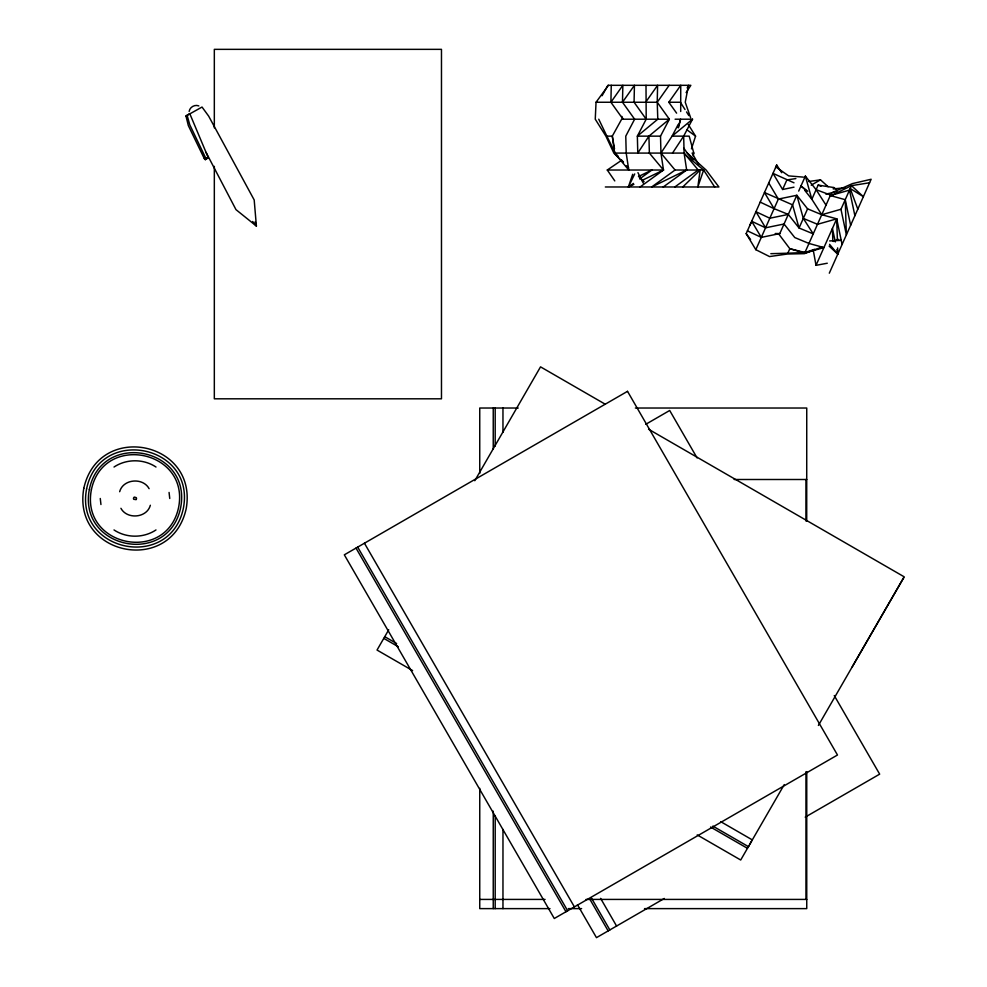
<?xml version="1.0" encoding="UTF-8"?>
<svg xmlns="http://www.w3.org/2000/svg" width="987" height="987" viewBox="0 0 987 987"><rect width="100%" height="100%" fill="white"/><g stroke="black" fill="none" stroke-linecap="round" stroke-linejoin="round"><path stroke-width="1.48" d="M621.835 116.38L623.044 119.205L610.904 102.253L611.261 85.314M640.082 186.975L663.498 170.023L660.945 153.084L660.513 136.144L669.371 119.205L621.662 119.205L612.298 136.144L614.63 153.084L628.756 170.023L626.202 153.084L625.77 136.144L634.629 119.205L622.489 102.253L622.846 85.314L610.904 102.253M645.646 102.253L657.589 85.314L657.231 102.253L669.371 119.205L648.928 136.144L637.787 153.084L637.355 136.144L646.201 119.205L646.004 85.314M608.461 85.314L596.037 102.253L595.26 119.205L605.895 136.144L613.852 153.084L623.328 162.621M693.207 155.909L693.799 153.084L689.197 136.144L672.085 136.144L660.945 153.084L675.071 170.023L703.632 170.023L714.674 186.975M678.476 127.668L680.598 119.205L677.983 127.668M189.146 111.42C189.788 107.089 194.772 104.252 198.831 105.917M691.443 148.852L695.564 136.144L688.223 124.411M632.704 174.267L628.361 186.975L634.715 173.934M206.542 158.648L208.282 157.698L189.738 113.567L185.975 116.022L188.332 125.571L204.297 158.574L205.308 159.647L206.542 158.648L204.297 158.574M119.661 491.711C123.067 478.88 142.967 477.252 149.099 488.676M150.345 505.258C146.952 518.089 127.039 519.717 120.92 508.293M749.997 225.061L751.132 222.482M775.572 167.593L776.72 165.014L781.692 172.713M750.564 239.496L746.172 233.635L776.72 165.014M746.172 233.635L755.82 249.686L769.539 256.571L787.478 254.017L804.417 253.659L821.937 247.009M755.82 249.686L761.076 237.879M842.096 244.455L836.705 218.843L821.764 214.722L807.588 208.837L796.83 195.278L778.348 199.078L761.298 237.386L747.418 230.847M793.992 182.805L772.994 173.379L782.617 189.492L786.873 179.918L795.867 178.585M804.849 177.265L805.367 176.118L816.113 189.677L826.02 205.136M798.693 191.096L805.367 176.118L811.845 199.263L821.764 214.722L840.973 209.269L851.485 185.655L869.572 182.755M807.588 208.837L799.051 227.997L813.226 233.87L803.319 218.411L796.83 195.278L779.274 234.721L789.834 248.712L804.701 253.03L823.911 247.577L808.97 243.444L794.794 237.571L784.036 224.012L765.554 227.812L751.675 221.273L761.298 237.386L779.779 233.586L775.227 233.524M770.835 253.684L787.836 253.203L789.834 248.712L804.936 252.512L814.781 249.242M836.162 189.208L833.855 187.542L818.149 185.112L811.845 199.263L804.676 190.22M804.701 253.03L830.511 195.044L816.113 189.677M833.855 187.542L833.225 188.949L844.958 187.752M827.279 263.233L816.015 265.343L836.705 218.843L817.495 224.296L803.319 218.411M829.302 273.189L871.126 179.264L852.398 183.607L831.449 192.946L825.786 194.057M687.174 87.917L688.519 85.314L685.249 102.253L690.653 117.786M678.217 124.411L672.085 136.144L692.529 119.205L675.096 119.205M672.529 153.084L683.67 136.144L692.529 119.205M602.082 95.739L607.893 85.314L690.863 85.314L686.113 92.581M388.73 629.792L377.034 650.051L412.615 670.592M474.796 480.718L540.531 366.856L605.105 404.139M748.257 846.932L749.071 845.526M749.886 844.119L751.502 841.306M852.274 666.768L904.203 576.827L648.582 429.234M784.246 784.603L740.706 860.01L697.217 834.916M818.396 725.445L903.697 577.703M622.489 102.253L634.431 85.314L634.073 102.253L646.201 119.205M660.513 136.144L637.355 136.144L657.786 119.205L657.231 102.253L669.161 85.314M676.613 113.147L668.804 102.253L680.746 85.314L680.697 111.494M187.148 115.405L189.775 124.806L205.617 157.871L208.282 157.698L205.308 159.647M206.246 159.03L206.702 158.204M682.77 186.975L700.165 170.023L697.834 186.975L703.632 170.023L685.595 154.971M185.975 116.022L202.027 107.04L208.664 116.133L254.19 199.954L256.398 226.085L235.979 209.639L206.073 152.405M633.432 183.409L628.497 186.975L633.888 184.359M639.588 178.943L651.913 170.023L638.453 176.55M675.071 170.023L651.667 186.975L686.656 170.023L684.102 153.084L683.67 136.144M663.239 186.975L686.656 170.023M674.824 186.975L698.228 170.023L684.102 153.084M614.79 180.917L607.276 170.023L620.971 160.708M645.769 424.299L669.692 410.481L697.081 457.919M664.337 898.466L596.469 937.65L577.457 904.709M805.219 817.125L879.664 774.153L834.262 695.564M811.215 185.149L820.493 179.844L828.118 186.703M114.023 467.024C126.472 458.721 143.559 458.733 155.995 467.024M155.983 529.945C143.547 538.248 126.459 538.236 114.011 529.945M830.005 196.191L851.485 185.655L863.366 196.684L850.214 188.517L857.814 209.145M641.957 180.448L663.498 170.023L649.372 153.084L648.928 136.144M833.361 241.457L838.765 239.36M831.449 192.946L836.988 191.293M782.617 189.492L793.992 187.16M788.305 214.426L774.079 208.652L764.469 192.539L792.573 204.852L799.051 227.997L788.305 214.426L769.823 218.226L755.943 211.699L765.554 227.812M808.55 181.534L820.493 179.844M829.672 240.927L841.121 240.372M787.836 253.203L804.936 252.512M596.037 102.253L657.231 102.253M668.804 102.253L680.388 102.253L685.003 109.52M598.751 119.205L606.869 136.144L612.298 136.144L614.506 148.852M614.63 153.084L684.731 153.084M693.799 153.084L692.097 153.084L698.833 164.817M607.276 170.023L663.498 170.023M605.339 186.975L718.894 186.975L706.112 170.023L687.273 153.084L683.868 148.247M518.2 408.026L479.744 408.026L479.744 473.452M635.369 408.026L806.749 408.026L806.712 520.988M734.106 479.497L806.761 479.497M479.756 899.416L545.071 899.416M586.031 899.416L806.761 899.416M549.993 908.62L479.744 908.62L479.756 788.354M568.339 908.62L581.614 908.62M644.536 908.62L806.749 908.62L806.761 771.612M803.381 177.129L788.675 175.896L775.856 166.951M850.634 225.295L845.242 199.695L830.289 195.562L849.499 190.121L854.89 215.721M818.149 185.112L821.011 186.21M760.2 202.113L774.079 208.652M720.695 821.64L752.316 839.9M384.757 636.677L396.614 643.524M712.848 826.107L748.43 846.636M383.783 638.367L398.279 646.732M710.554 827.032L747.455 848.327M687.051 129.902L695.564 136.144M807.761 191.305L800.963 185.988L806.465 190.787M829.142 246.121L837.778 254.152L829.561 244.344M638.737 176.377L644.079 181.682M626.486 165.791L628.583 167.913M618.343 156.477L615.246 153.084L606.869 136.144M621.428 159.857L623.488 162.127M687.273 153.084L693.096 159.857M252.623 221.495L256.398 226.085L255.127 221.816M686.533 111.938L688.84 115.565M768.737 182.965L778.348 199.078M600.602 898.367L616.579 926.04M591.583 898.306L609.843 929.927M589.893 899.28L608.152 930.901M364.437 543.22L574.397 906.893M357.701 547.119L567.661 910.779M356.011 548.093L565.97 911.754M637.947 172.639L643.216 183.064M205.617 157.871L205.975 158.784M840.973 209.269L846.365 234.869L845.242 199.695M835.298 241.975L832.448 228.429L832.831 240.668M836.89 249.514L837.84 254.029L837.642 247.91M813.313 250.439L816.015 265.343M169.073 492.439L169.752 498.484M100.267 498.484L100.945 504.53M836.705 218.843L837.395 240.26M805.947 479.497L805.947 521.025M805.947 771.748L805.947 899.416M502.963 408.026L502.963 432.368M502.975 829.438L502.963 908.62M495.19 408.026L495.19 446.062M495.203 815.743L495.19 908.62M493.241 408.026L493.241 449.097M493.253 811.178L493.241 908.62M214.327 127.866L214.327 49.35L441.473 49.35L441.473 398.81L214.327 398.81L214.327 166.347M83.809 488.306C71.878 555.854 171.38 575.643 186.198 508.663C198.14 441.115 98.638 421.326 83.809 488.306M86.609 488.861C74.432 552.264 170.393 571.35 183.397 508.108C195.586 444.705 99.613 425.619 86.609 488.861M89.348 489.404C77.862 549.216 168.395 567.217 180.658 507.565C192.157 447.753 101.624 429.752 89.348 489.404M91.372 489.799C80.379 546.983 166.914 564.194 178.647 507.17C189.627 449.986 103.092 432.775 91.372 489.799M136.07 499.558L133.751 499.323A1.518 1.518 0 0 1 134.405 497.078L136.255 497.645A1.518 1.518 0 0 1 136.07 499.558M627.522 391.333L344.327 554.83L554.287 918.502L837.482 755.006L627.522 391.333"/></g></svg>
